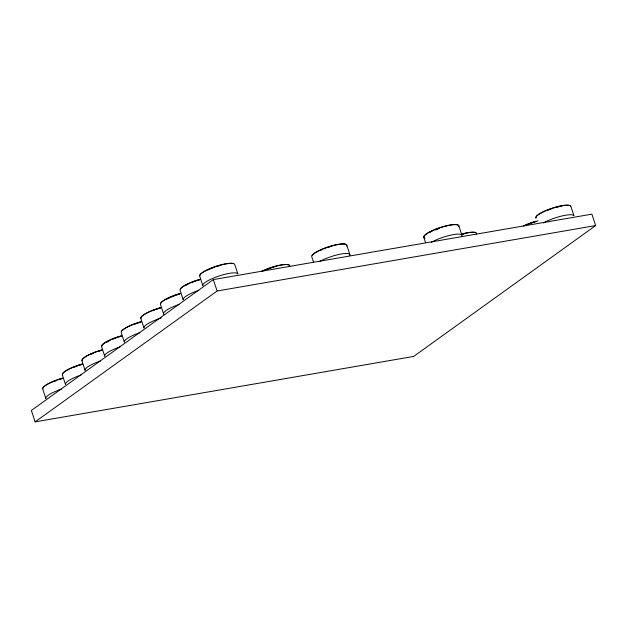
<?xml version="1.0" encoding="UTF-8"?>
<svg xmlns="http://www.w3.org/2000/svg" width="627" height="627" viewBox="0 0 627 627"><rect width="100%" height="100%" fill="white"/><g stroke="black" fill="none" stroke-linecap="round" stroke-linejoin="round"><path stroke-width="0.94" d="M213.337 279.595L31.35 410.458L35.12 421.869L413.663 356.426L595.65 225.563L591.88 214.152L213.337 279.595L217.114 290.999L35.12 421.869M217.114 290.999L595.65 225.563M458.768 225.61L461.903 235.078M423.852 237.523L425.561 242.688M346.723 244.977L349.858 254.444M313.516 262.062L311.807 256.898A18.465 3.997 -18.3 0 1 329.543 246.654A18.465 3.997 -18.3 0 1 346.653 246.097M163.639 313.962L160.504 304.487A18.465 3.997 -18.3 0 1 180.529 293.577M164.76 314.676A18.465 3.997 -18.3 0 1 179.079 304.463M166.335 299.432A16.365 3.543 -18.3 0 1 172.151 296.642M172.911 296.336A16.365 3.543 -18.3 0 1 176.101 295.168M176.908 294.902A16.365 3.543 -18.3 0 1 179.361 294.141M160.661 304.181A18.214 3.942 -18.3 0 1 180.419 293.412M61.321 389.14A18.465 3.997 -18.3 0 0 45.881 398.639L42.754 389.163A18.465 3.997 -18.3 0 1 62.771 378.253M54.392 381.318A16.365 3.543 -18.3 0 1 55.936 380.714M59.15 379.578A16.365 3.543 -18.3 0 1 61.603 378.818M42.91 388.858A18.214 3.942 -18.3 0 1 62.661 378.089M461.597 234.263A18.465 3.997 -18.3 0 1 476.418 234.38M462.828 234.177A16.365 3.543 -18.3 0 1 464.395 233.8M461.488 234.106A18.214 3.942 -18.3 0 1 476.183 233.119M161.28 317.975A18.465 3.997 -18.3 0 0 144.014 328.07L140.879 318.602A18.465 3.997 -18.3 0 1 160.904 307.685M152.526 310.757A16.365 3.543 -18.3 0 1 154.869 309.848M156.468 309.283A16.365 3.543 -18.3 0 1 160.536 308.022M141.036 318.297A18.214 3.942 -18.3 0 1 160.794 307.528M80.946 375.032A18.465 3.997 -18.3 0 0 65.506 384.523L62.379 375.056A18.465 3.997 -18.3 0 1 82.403 364.138M74.025 367.203A16.365 3.543 -18.3 0 1 77.16 366.011M77.967 365.729A16.365 3.543 -18.3 0 1 82.035 364.475M62.535 374.742A18.214 3.942 -18.3 0 1 82.294 363.973M535.905 218.157A18.465 3.997 -18.3 0 1 551.337 208.658A18.465 3.997 -18.3 0 1 570.821 206.236L573.948 215.712A18.465 3.997 -18.3 0 0 561.855 215.986A18.465 3.997 -18.3 0 0 543.46 222.938M547.551 210.304A16.365 3.543 -18.3 0 1 551.494 208.83M557.152 207.153A16.365 3.543 -18.3 0 1 558.72 206.777M559.472 206.612A16.365 3.543 -18.3 0 1 561.283 206.267M536.061 217.843A18.214 3.942 -18.3 0 1 551.29 208.477A18.214 3.942 -18.3 0 1 570.507 206.087M100.571 360.917A18.465 3.997 -18.3 0 0 85.131 370.408L82.004 360.94A18.465 3.997 -18.3 0 1 102.029 350.023M90.092 354.678A16.365 3.543 -18.3 0 1 93.65 353.095M98.4 351.347A16.365 3.543 -18.3 0 1 101.66 350.36M82.161 360.635A18.214 3.942 -18.3 0 1 101.919 349.866M139.821 332.694A18.465 3.997 -18.3 0 0 124.389 342.185L121.254 332.718A18.465 3.997 -18.3 0 1 141.279 321.8M133.661 324.567A16.365 3.543 -18.3 0 1 136.043 323.673M137.65 323.124A16.365 3.543 -18.3 0 1 140.103 322.364M121.481 331.307A18.214 3.942 -18.3 0 1 141.169 321.635M120.196 346.802A18.465 3.997 -18.3 0 0 104.764 356.301L101.629 346.825A18.465 3.997 -18.3 0 1 121.654 335.915M106.802 342.162A16.365 3.543 -18.3 0 1 109.717 340.571M113.275 338.98A16.365 3.543 -18.3 0 1 116.418 337.788M118.84 336.973A16.365 3.543 -18.3 0 1 121.285 336.244M101.786 346.519A18.214 3.942 -18.3 0 1 121.544 335.751M261.812 271.42A18.465 3.997 -18.3 0 1 281.311 265.072A18.465 3.997 -18.3 0 1 289.674 266.663M267.243 269.312A16.365 3.543 -18.3 0 1 269.618 268.419M270.425 268.144A16.365 3.543 -18.3 0 1 273.685 267.11M274.493 266.883A16.365 3.543 -18.3 0 1 276.084 266.459M261.874 271.193A18.214 3.942 -18.3 0 1 281.115 264.931A18.214 3.942 -18.3 0 1 289.368 266.499M319.362 261.678A18.465 3.997 -18.3 0 1 339.897 254.256A18.465 3.997 -18.3 0 1 349.78 255.565M319.903 250.635A16.365 3.543 -18.3 0 1 322.521 249.436M324.214 248.739A16.365 3.543 -18.3 0 1 325.789 248.143M328.203 247.304A16.365 3.543 -18.3 0 1 331.464 246.309M312.034 255.479A18.214 3.942 -18.3 0 1 329.457 246.482A18.214 3.942 -18.3 0 1 346.417 244.828M198.704 290.348A18.465 3.997 -18.3 0 0 183.264 299.847L180.137 290.379A18.465 3.997 -18.3 0 1 200.154 279.462M185.31 285.708A16.365 3.543 -18.3 0 1 188.225 284.117M191.784 282.526A16.365 3.543 -18.3 0 1 195.726 281.053M197.348 280.52A16.365 3.543 -18.3 0 1 199.794 279.799M180.364 288.969A18.214 3.942 -18.3 0 1 200.044 279.297M207.85 270.002A16.365 3.543 -18.3 0 1 211.409 268.419M212.169 268.113A16.365 3.543 -18.3 0 1 214.552 267.22M216.158 266.671A16.365 3.543 -18.3 0 1 219.419 265.683M199.919 275.958A18.214 3.942 -18.3 0 1 212.914 267.384A18.214 3.942 -18.3 0 1 233.268 263.497M524 225.869A18.465 3.997 -18.3 0 1 538.099 220.876M528.679 224.113A16.365 3.543 -18.3 0 1 531.061 223.228M531.861 222.946A16.365 3.543 -18.3 0 1 535.129 221.919M523.318 226.002A18.214 3.942 -18.3 0 1 536.187 221.19M424.973 238.236A18.465 3.997 -18.3 0 1 439.292 228.032A18.465 3.997 -18.3 0 1 458.698 226.723M431.407 242.304A18.465 3.997 -18.3 0 1 451.942 234.89A18.465 3.997 -18.3 0 1 461.833 236.199M429.683 232.468A16.365 3.543 -18.3 0 1 431.948 231.261M435.499 229.678A16.365 3.543 -18.3 0 1 439.449 228.204M444.308 226.723A16.365 3.543 -18.3 0 1 445.899 226.323M424.009 237.218A18.214 3.942 -18.3 0 1 439.245 227.852A18.214 3.942 -18.3 0 1 458.462 225.461M435.577 229.905A16.365 3.543 -18.3 0 1 437.912 228.996M237.805 273.819L234.678 264.351A18.465 3.997 -18.3 0 0 215.194 266.773A18.465 3.997 -18.3 0 0 199.762 276.264L202.889 285.732A18.465 3.997 -18.3 0 1 218.329 276.241A18.465 3.997 -18.3 0 1 237.805 273.819"/></g></svg>
